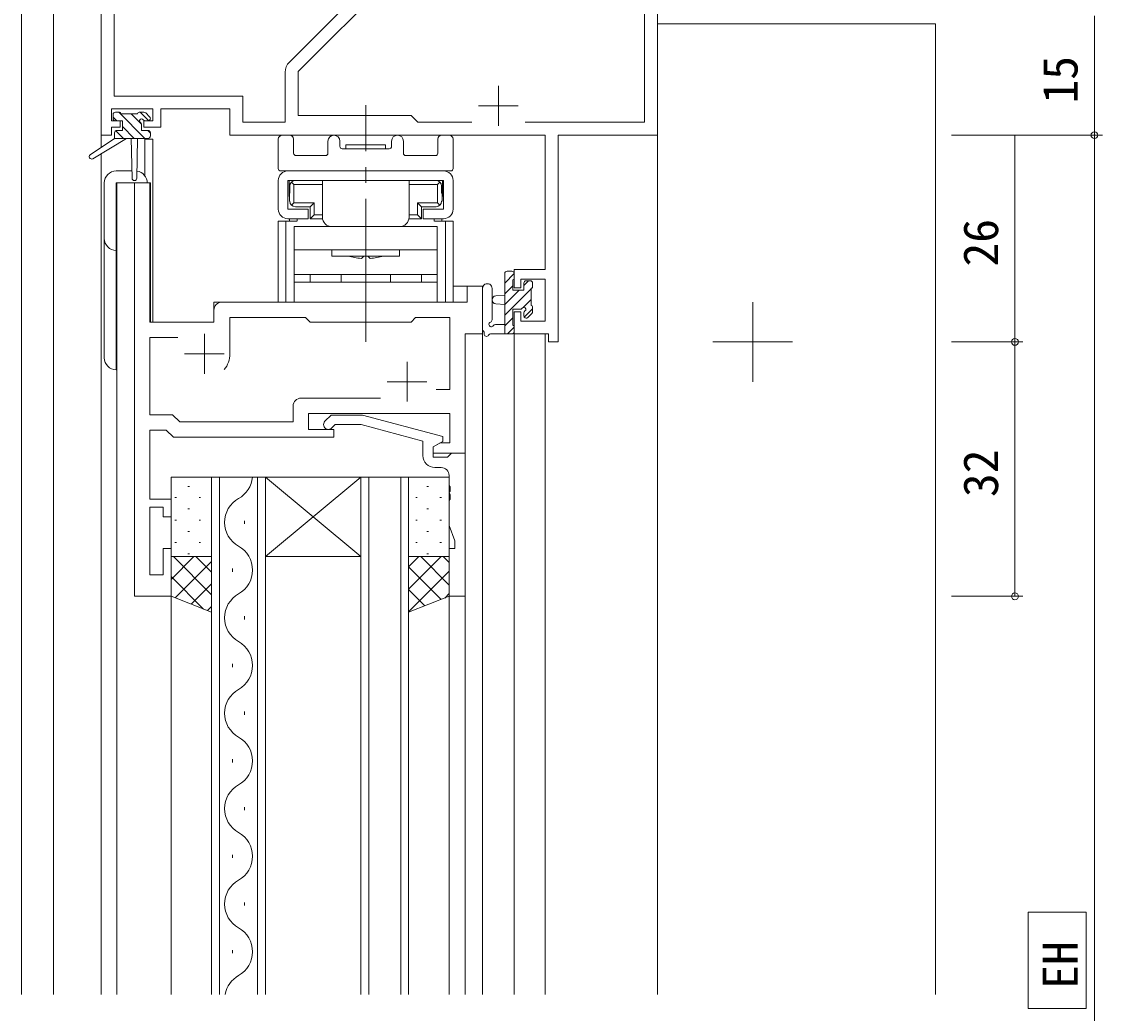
# Model space of a CAD drawing. Units: millimetres, scale not verified. Extents: x -567 to 567, y -403 to 403.
# Drawn here: x -422.7 to -286.7, y 1.7 to 126.5 of the extents above; entities that cross this region are included whole.
import ezdxf
from ezdxf.enums import TextEntityAlignment as Align

# ---------------------------------------------------------------- set-up
doc = ezdxf.new("R2010")
doc.units = ezdxf.units.MM
doc.header["$LTSCALE"] = 2
doc.linetypes.add('CHAIN2', pattern=[12, 9, -1, 1, -1])
for name, color, linetype, lineweight in [('0-1_USER1', 2, 'Continuous', 9), ('0-2_YKK_ZWAK', 4, 'Continuous', 9), ('0-4_YKK_12', 6, 'Continuous', 9), ('0-5_YKK_13', 7, 'Continuous', 9)]:
    doc.layers.add(name, color=color, linetype=linetype, lineweight=lineweight)
doc.styles.add('ＭＳ ゴシック', font='')
doc.styles.get('ＭＳ ゴシック').set_extended_font_data('MS Gothic')

msp = doc.modelspace()

# ---------------------------------------------------------------- linework, layer by layer
at = {"layer": '0-1_USER1'}
for p, q in [((-422.726, 4.131), (-422.726, 238.117)), ((-418.726, 157.001), (-418.726, 4.131)), ((-412.726, 147.201), (-412.726, 110.664)), ((-342.726, 147.201), (-342.726, 4.131)), ((-342.726, 126.201), (-307.726, 126.201)), ((-307.726, 126.201), (-307.726, 4.131)), ((-407.226, 111.701), (-407.226, 107.107)), ((-406.226, 111.701), (-407.226, 111.701)), ((-406.226, 111.701), (-406.226, 88.701)), ((-412.726, 109.873), (-412.726, 4.131)), ((-406.526, 106.201), (-410.726, 106.201)), ((-410.726, 106.201), (-410.726, 4.131)), ((-406.526, 106.201), (-406.526, 88.701)), ((-364.726, 93.201), (-368.426, 93.201)), ((-364.726, 4.131), (-364.726, 93.201)), ((-366.926, 87.201), (-364.726, 87.201)), ((-366.926, 4.131), (-366.926, 87.201)), ((-360.726, 87.201), (-356.826, 87.201)), ((-360.726, 87.201), (-360.726, 4.131)), ((-356.826, 87.201), (-356.826, 4.131)), ((-398.826, 69.2), (-392.026, 69.2)), ((-398.826, 4.131), (-398.826, 69.2)), ((-397.826, 69.2), (-397.826, 4.131)), ((-393.026, 4.131), (-393.026, 69.2)), ((-392.026, 69.2), (-380.026, 69.2)), ((-392.026, 69.2), (-380.026, 59.2)), ((-380.026, 69.2), (-392.026, 59.2)), ((-392.026, 69.2), (-392.026, 4.131)), ((-380.026, 69.2), (-374.026, 69.2)), ((-380.026, 4.131), (-380.026, 69.2)), ((-379.026, 69.2), (-379.026, 4.131)), ((-375.026, 4.131), (-375.026, 69.2)), ((-374.026, 69.2), (-374.026, 4.131)), ((-394.666, 63.3), (-394.666, 63.7)), ((-392.026, 59.2), (-380.026, 59.2)), ((-396.186, 57.3), (-396.186, 57.7)), ((-403.926, 4.131), (-403.926, 54.201)), ((-368.926, 4.131), (-368.926, 54.201)), ((-394.666, 51.3), (-394.666, 51.7)), ((-396.186, 45.3), (-396.186, 45.7)), ((-394.666, 39.3), (-394.666, 39.7)), ((-396.186, 33.3), (-396.186, 33.7)), ((-394.666, 27.3), (-394.666, 27.7)), ((-396.186, 21.3), (-396.186, 21.7)), ((-394.666, 15.3), (-394.666, 15.7)), ((-396.186, 9.3), (-396.186, 9.7))]:
    msp.add_line(p, q, dxfattribs=at)
for points in [[(-403.926, 54.201), (-408.526, 54.201), (-408.526, 106.201)], [(-406.526, 88.701), (-398.526, 88.701), (-398.526, 91.201), (-369.226, 91.201)]]:
    msp.add_lwpolyline(points, dxfattribs=at)
for centre, start, end in [((-397.103, 69.5), 299.20254, 354.99228), ((-393.749, 63.5), 119.20254, 240.79746), ((-397.103, 57.5), 299.20254, 60.79746), ((-393.749, 51.5), 119.20254, 240.79746), ((-397.103, 45.5), 299.20254, 60.79746), ((-393.749, 39.5), 119.20254, 240.79746), ((-397.103, 33.5), 299.20254, 60.79746), ((-393.749, 27.5), 119.20254, 240.79746), ((-397.103, 21.5), 299.20254, 60.79746), ((-393.749, 15.5), 119.20254, 240.79746), ((-397.103, 9.5), 299.20254, 60.79746), ((-393.749, 3.5), 119.20254, 169.41887)]:
    msp.add_arc(centre, 3.437, start, end, dxfattribs=at)
at = {"layer": '0-2_YKK_ZWAK', "linetype": 'CHAIN2'}
for p, q in [((-379.426, 86.201), (-379.426, 116.001)), ((-330.726, 81.201), (-330.726, 91.201)), ((-335.726, 86.201), (-325.726, 86.201))]:
    msp.add_line(p, q, dxfattribs=at)
at = {"layer": '0-2_YKK_ZWAK'}
for p, q in [((-411.226, 114.301), (-411.226, 114.801)), ((-410.747, 114.001), (-411.226, 114.48)), ((-410.926, 115.101), (-410.426, 115.101)), ((-407.2, 111.801), (-410.5, 115.101)), ((-410.226, 114.901), (-408.126, 114.901)), ((-407.628, 113.576), (-408.953, 114.901)), ((-407.926, 115.101), (-407.326, 115.101)), ((-406.724, 114.019), (-407.806, 115.101)), ((-407.114, 115.013), (-406.614, 114.513)), ((-408.547, 111.801), (-410.026, 113.28)), ((-407.626, 113.54), (-407.626, 112.801)), ((-406.826, 114.001), (-407.165, 114.001)), ((-411.026, 111.801), (-414.093, 109.75)), ((-409.526, 111.801), (-413.771, 109.244)), ((-411.026, 112.501), (-411.026, 111.801)), ((-406.826, 111.801), (-411.026, 111.801)), ((-409.894, 111.801), (-410.862, 112.768)), ((-410.726, 112.801), (-410.026, 112.801)), ((-408.926, 111.801), (-408.824, 106.792)), ((-408.124, 111.801), (-408.224, 106.793)), ((-407.626, 112.801), (-406.826, 112.801)), ((-406.526, 112.474), (-406.853, 112.801)), ((-406.526, 112.501), (-406.526, 112.101)), ((-390.426, 108.001), (-390.426, 111.701)), ((-389.926, 112.201), (-388.996, 112.201)), ((-388.496, 111.701), (-388.496, 109.931)), ((-370.356, 109.931), (-370.356, 111.701)), ((-369.856, 112.201), (-368.926, 112.201)), ((-368.426, 111.701), (-368.426, 108.001)), ((-384.176, 109.931), (-384.176, 111.451)), ((-382.676, 111.451), (-382.676, 110.801)), ((-382.376, 110.501), (-376.476, 110.501)), ((-381.926, 110.501), (-376.926, 110.501)), ((-376.926, 110.501), (-376.926, 111.001)), ((-376.176, 110.801), (-376.176, 111.451)), ((-374.676, 111.451), (-374.676, 109.931)), ((-388.196, 109.631), (-384.476, 109.631)), ((-374.376, 109.631), (-370.656, 109.631)), ((-408.842, 107.701), (-410.821, 107.701)), ((-368.726, 107.701), (-390.126, 107.701)), ((-389.226, 107.701), (-369.626, 107.701)), ((-412.321, 106.201), (-412.321, 84.201)), ((-410.821, 106.201), (-406.921, 106.201)), ((-410.821, 82.701), (-410.821, 106.201)), ((-390.426, 102.901), (-390.426, 106.501)), ((-389.226, 106.501), (-369.626, 106.501)), ((-389.226, 102.901), (-389.226, 106.501)), ((-389.076, 106.501), (-389.076, 104.501)), ((-389.076, 106.501), (-387.126, 106.501)), ((-388.476, 106.001), (-388.771, 106.296)), ((-384.876, 106.501), (-388.276, 106.501)), ((-387.126, 106.501), (-371.726, 106.501)), ((-384.876, 101.901), (-384.876, 106.501)), ((-373.976, 101.901), (-373.976, 106.501)), ((-370.576, 106.501), (-373.976, 106.501)), ((-371.726, 106.501), (-369.776, 106.501)), ((-370.376, 106.001), (-370.081, 106.296)), ((-369.776, 104.501), (-369.776, 106.501)), ((-369.626, 102.901), (-369.626, 106.501)), ((-368.426, 106.501), (-368.426, 102.901)), ((-388.976, 105.801), (-388.976, 104.901)), ((-388.476, 106.001), (-388.476, 103.701)), ((-388.476, 106.001), (-384.876, 106.001)), ((-373.976, 106.001), (-370.376, 106.001)), ((-370.376, 106.001), (-370.376, 103.701)), ((-369.876, 105.801), (-369.876, 104.901)), ((-369.826, 104.901), (-369.876, 104.901)), ((-369.826, 103.901), (-369.826, 104.901)), ((-389.026, 103.901), (-388.976, 103.901)), ((-388.476, 103.701), (-388.771, 103.406)), ((-388.476, 103.701), (-385.926, 103.701)), ((-386.426, 103.201), (-385.926, 103.701)), ((-385.926, 102.201), (-385.926, 103.701)), ((-372.426, 103.201), (-372.926, 103.701)), ((-372.926, 102.201), (-372.926, 103.701)), ((-370.376, 103.701), (-372.926, 103.701)), ((-370.376, 103.701), (-370.081, 103.406)), ((-369.826, 103.901), (-369.876, 103.901)), ((-386.676, 102.901), (-389.226, 102.901)), ((-386.426, 103.201), (-388.276, 103.201)), ((-386.426, 103.201), (-386.426, 101.701)), ((-386.426, 101.701), (-385.926, 102.201)), ((-385.926, 102.201), (-384.876, 102.201)), ((-373.976, 102.201), (-372.926, 102.201)), ((-372.926, 102.201), (-372.426, 101.701)), ((-370.576, 103.201), (-372.426, 103.201)), ((-372.426, 103.201), (-372.426, 101.701)), ((-372.176, 101.701), (-372.176, 102.901)), ((-369.626, 102.901), (-372.176, 102.901)), ((-388.096, 101.401), (-390.426, 101.401)), ((-390.426, 91.201), (-390.426, 101.401)), ((-389.476, 91.201), (-389.476, 101.401)), ((-388.996, 101.401), (-388.996, 101.701)), ((-388.046, 101.701), (-388.046, 101.401)), ((-386.426, 101.701), (-384.876, 101.701)), ((-375.176, 100.701), (-383.676, 100.701)), ((-373.976, 101.701), (-372.426, 101.701)), ((-372.176, 101.701), (-369.626, 101.701)), ((-370.806, 101.401), (-370.806, 101.701)), ((-370.756, 101.401), (-368.426, 101.401)), ((-369.856, 101.401), (-369.856, 101.701)), ((-369.376, 91.201), (-369.376, 101.401)), ((-368.426, 91.201), (-368.426, 101.401)), ((-388.426, 97.801), (-370.426, 97.801)), ((-379.976, 96.701), (-379.676, 97.001)), ((-379.676, 97.001), (-379.176, 97.001)), ((-378.876, 96.701), (-379.176, 97.001)), ((-388.426, 91.201), (-388.426, 95.201)), ((-370.426, 95.201), (-370.426, 91.201)), ((-382.526, 94.701), (-382.526, 93.701)), ((-376.326, 94.701), (-376.326, 93.701)), ((-372.426, 94.701), (-372.426, 93.701)), ((-360.726, 94.805), (-361.926, 93.605)), ((-361.926, 87.201), (-361.926, 94.801)), ((-361.626, 95.101), (-361.026, 95.101)), ((-360.726, 94.801), (-360.726, 94.201)), ((-358.936, 93.901), (-359.526, 93.311)), ((-359.226, 93.901), (-358.726, 93.901)), ((-388.426, 93.701), (-370.426, 93.701)), ((-364.726, 92.929), (-364.726, 87.766)), ((-363.526, 92.929), (-363.523, 88.968)), ((-360.926, 93.258), (-361.926, 92.258)), ((-358.626, 92.864), (-361.926, 89.564)), ((-360.136, 92.701), (-361.926, 90.911)), ((-358.626, 92.901), (-358.626, 90.801)), ((-358.43, 93.06), (-358.585, 92.905)), ((-358.426, 93.601), (-358.426, 93.101)), ((-368.426, 91.201), (-390.426, 91.201)), ((-361.926, 92.101), (-363.07, 91.999)), ((-358.626, 91.517), (-359.605, 90.538)), ((-361.926, 90.901), (-363.07, 91.003)), ((-359.526, 89.501), (-359.526, 89.84)), ((-358.426, 90.37), (-359.47, 89.326)), ((-358.514, 89.789), (-359.014, 89.289)), ((-358.426, 90.601), (-358.426, 90.001)), ((-363.106, 88.401), (-361.926, 88.401)), ((-360.926, 89.217), (-361.926, 88.217)), ((-361.026, 87.201), (-363.706, 87.201)), ((-360.726, 88.07), (-361.595, 87.201)), ((-360.726, 88.101), (-360.726, 87.501)), ((-401.816, 68.03), (-401.616, 68.03)), ((-371.516, 68.03), (-371.716, 68.03)), ((-403.431, 66.615), (-403.231, 66.615)), ((-400.401, 66.615), (-400.201, 66.615)), ((-372.931, 66.615), (-373.131, 66.615)), ((-369.901, 66.615), (-370.101, 66.615)), ((-401.816, 65.2), (-401.616, 65.2)), ((-371.516, 65.2), (-371.716, 65.2)), ((-403.431, 63.785), (-403.231, 63.785)), ((-400.401, 63.785), (-400.201, 63.785)), ((-372.931, 63.785), (-373.131, 63.785)), ((-369.901, 63.785), (-370.101, 63.785)), ((-401.816, 62.37), (-401.616, 62.37)), ((-371.516, 62.37), (-371.716, 62.37)), ((-403.431, 60.955), (-403.231, 60.955)), ((-400.401, 60.955), (-400.201, 60.955)), ((-372.931, 60.955), (-373.131, 60.955)), ((-369.901, 60.955), (-370.101, 60.955)), ((-403.926, 59.139), (-403.865, 59.201)), ((-403.926, 56.311), (-401.036, 59.201)), ((-398.826, 54.407), (-403.62, 59.201)), ((-403.41, 53.998), (-398.826, 58.582)), ((-401.816, 59.54), (-401.616, 59.54)), ((-398.826, 57.235), (-400.792, 59.201)), ((-369.923, 59.201), (-374.026, 55.098)), ((-372.752, 59.201), (-374.026, 57.926)), ((-372.507, 59.201), (-368.926, 55.619)), ((-371.516, 59.54), (-371.716, 59.54)), ((-369.679, 59.201), (-368.926, 58.448)), ((-374.026, 57.891), (-369.939, 53.804)), ((-368.926, 57.37), (-374.026, 52.27)), ((-399.85, 52.602), (-403.926, 56.678)), ((-401.378, 53.202), (-398.826, 55.754)), ((-374.026, 55.063), (-371.97, 53.007)), ((-368.926, 54.541), (-369.486, 53.981)), ((-399.347, 52.405), (-398.826, 52.925)), ((-374.026, 52.234), (-374.002, 52.21))]:
    msp.add_line(p, q, dxfattribs=at)
for points in [[(-410.026, 112.801), (-410.026, 114.001), (-410.926, 114.001)], [(-381.926, 110.501), (-381.926, 111.001), (-376.926, 111.001)], [(-389.026, 103.901), (-389.026, 104.901), (-388.976, 104.901)], [(-389.226, 101.701), (-386.676, 101.701), (-386.676, 102.901)], [(-383.676, 97.801), (-383.676, 97.001), (-375.176, 97.001), (-375.176, 97.801)], [(-372.426, 93.701), (-386.426, 93.701), (-386.426, 94.701)], [(-360.926, 94.001), (-360.926, 92.701), (-359.526, 92.701), (-359.526, 93.601)], [(-359.987, 90.301), (-360.926, 90.301), (-360.926, 88.301)]]:
    msp.add_lwpolyline(points, dxfattribs=at)
for points in [[(-388.426, 94.701), (-370.426, 94.701), (-370.426, 100.701), (-388.426, 100.701)], [(-403.926, 59.201), (-398.826, 59.201), (-398.826, 69.201), (-403.926, 69.201)], [(-368.926, 59.201), (-374.026, 59.201), (-374.026, 69.201), (-368.926, 69.201)], [(-398.826, 59.201), (-403.926, 59.201), (-403.926, 54.201), (-398.826, 52.201)], [(-374.026, 59.201), (-368.926, 59.201), (-368.926, 54.201), (-374.026, 52.201)]]:
    msp.add_lwpolyline(points, close=True, dxfattribs=at)
for centre, radius, start, end in [((-410.926, 114.801), 0.3, 90, 180), ((-410.926, 114.301), 0.3, 180, 270), ((-410.426, 114.901), 0.2, 0, 90), ((-407.926, 114.901), 0.2, 90, 180), ((-407.626, 114.001), 0.25, 33.05573, 236.94427), ((-407.326, 114.801), 0.3, 45, 90), ((-406.826, 114.301), 0.3, 270, 45), ((-407.926, 113.54), 0.3, 0, 56.94427), ((-407.165, 114.301), 0.3, 213.05573, 270), ((-410.726, 112.501), 0.3, 90, 180), ((-406.826, 112.501), 0.3, 0, 90), ((-406.826, 112.101), 0.3, 270, 0), ((-389.926, 111.701), 0.5, 90, 180), ((-388.996, 111.701), 0.5, 0, 90), ((-383.426, 111.451), 0.75, 0, 180), ((-375.426, 111.451), 0.75, 0, 180), ((-369.856, 111.701), 0.5, 90, 180), ((-368.926, 111.701), 0.5, 0, 90), ((-382.376, 110.801), 0.3, 180, 270), ((-376.476, 110.801), 0.3, 270, 0), ((-413.926, 109.501), 0.3, 123.76905, 301.06147), ((-388.196, 109.931), 0.3, 180, 270), ((-384.476, 109.931), 0.3, 270, 0), ((-374.376, 109.931), 0.3, 180, 270), ((-370.656, 109.931), 0.3, 270, 0), ((-410.821, 106.201), 1.5, 90, 180), ((-408.421, 106.201), 1.5, 0, 81.75617), ((-390.126, 108.001), 0.3, 180, 270), ((-389.226, 106.501), 1.2, 90, 180), ((-369.626, 106.501), 1.2, 0, 90), ((-368.726, 108.001), 0.3, 270, 0), ((-408.524, 106.799), 0.3, 181.16963, 358.85539), ((-388.276, 105.801), 0.7, 90, 180), ((-370.576, 105.801), 0.7, 0, 90), ((-388.276, 103.901), 0.7, 180, 270), ((-370.576, 103.901), 0.7, 270, 0), ((-389.226, 102.901), 1.2, 180, 270), ((-369.626, 102.901), 1.2, 270, 0), ((-383.676, 101.901), 1.2, 180, 270), ((-375.176, 101.901), 1.2, 270, 0), ((-410.821, 99.201), 1.5, 180, 270), ((-379.426, 104.503), 7.823, 253.55533, 265.96393), ((-379.426, 104.503), 7.823, 274.03607, 286.44467), ((-361.626, 94.801), 0.3, 90, 180), ((-361.026, 94.801), 0.3, 0, 90), ((-360.926, 94.201), 0.2, 270, 0), ((-359.226, 93.601), 0.3, 90, 180), ((-358.726, 93.601), 0.3, 0, 90), ((-364.126, 92.928), 0.6, 0.04023, 180.04023), ((-358.626, 93.101), 0.2, 270, 0), ((-363.026, 91.501), 0.5, 95.09207, 264.90793), ((-359.987, 90.601), 0.3, 270, 326.94427), ((-359.526, 90.301), 0.25, 303.05573, 146.94427), ((-359.226, 89.84), 0.3, 123.05573, 180), ((-358.626, 90.601), 0.2, 0, 90), ((-358.726, 90.001), 0.3, 315, 0), ((-363.626, 88.401), 0.3, 109.18976, 330), ((-363.823, 88.967), 0.3, 289.18976, 0.04023), ((-363.106, 88.101), 0.3, 90, 150), ((-359.226, 89.501), 0.3, 180, 315), ((-364.426, 87.766), 0.3, 180, 229.47122), ((-364.816, 87.31), 0.3, 349.47122, 49.47122), ((-364.226, 87.201), 0.3, 169.47122, 330), ((-363.706, 86.901), 0.3, 90, 150), ((-361.026, 87.501), 0.3, 270, 0), ((-360.926, 88.101), 0.2, 0, 90), ((-410.821, 84.201), 1.5, 180, 270)]:
    msp.add_arc(centre, radius, start, end, dxfattribs=at)
at = {"layer": '0-4_YKK_12'}
for p, q in [((-287.726, 127.201), (-287.726, 112.201)), ((-305.726, 112.201), (-286.726, 112.201)), ((-305.726, 112.201), (-286.726, 112.201)), ((-297.726, 112.201), (-297.726, 86.201)), ((-287.726, 112.201), (-287.726, -91.5)), ((-305.726, 86.201), (-296.726, 86.201)), ((-305.726, 86.201), (-296.726, 86.201)), ((-297.726, 86.201), (-297.726, 54.201)), ((-305.726, 54.201), (-296.726, 54.201))]:
    msp.add_line(p, q, dxfattribs=at)
msp.add_lwpolyline([(-288.768, 2.355), (-296.065, 2.355), (-296.065, 14.489), (-288.768, 14.489)], close=True, dxfattribs=at)
for centre in [(-287.726, 112.201), (-287.726, 112.201), (-297.726, 86.201), (-297.726, 86.201), (-297.726, 54.201)]:
    msp.add_circle(centre, 0.425, dxfattribs=at)
at = {"layer": '0-5_YKK_13'}
for p, q in [((-362.726, 118.401), (-362.726, 113.401)), ((-365.226, 115.901), (-360.226, 115.901)), ((-399.726, 87.201), (-399.726, 82.201)), ((-402.226, 84.701), (-397.226, 84.701)), ((-374.226, 83.701), (-374.226, 78.701)), ((-376.726, 81.201), (-371.726, 81.201)), ((-377.576, 79.131), (-387.556, 79.131)), ((-377.576, 79.131), (-387.556, 79.131)), ((-369.926, 70.401), (-370.726, 70.401))]:
    msp.add_line(p, q, dxfattribs=at)
for points in [[(-406.226, 115.501), (-411.426, 115.501), (-411.426, 114.001), (-410.326, 114.001), (-410.326, 113.201), (-411.426, 113.201), (-411.426, 112.201), (-412.726, 112.201), (-412.726, 147.201), (-377.726, 147.201), (-377.726, 156.451)], [(-342.726, 147.201), (-342.726, 112.201), (-355.226, 112.201), (-355.226, 86.201), (-356.426, 86.201), (-356.426, 87.201), (-360.726, 87.201), (-360.726, 90.001), (-359.926, 90.001), (-359.926, 88.831), (-356.856, 88.831), (-356.856, 94.101), (-359.926, 94.101), (-359.926, 93.001), (-360.726, 93.001), (-360.726, 95.301), (-356.856, 95.301), (-356.856, 112.201), (-396.526, 112.201), (-396.526, 115.501), (-405.226, 115.501), (-405.226, 113.201), (-407.326, 113.201), (-407.326, 114.001), (-406.226, 114.001), (-406.226, 115.501)], [(-389.556, 120.13), (-389.556, 113.831), (-394.896, 113.831), (-394.896, 117.131), (-411.096, 117.131), (-411.096, 145.571), (-393.376, 145.571), (-393.376, 140.901)], [(-392.076, 140.901), (-392.076, 145.571), (-377.726, 145.571), (-377.726, 132.706), (-389.029, 121.403)], [(-359.376, 113.831), (-344.356, 113.831), (-344.356, 145.571)], [(-376.623, 131.503), (-387.926, 120.201), (-387.926, 114.701), (-373.726, 114.701), (-372.856, 113.831), (-366.076, 113.831)], [(-408.526, 106.201), (-408.526, 54.201), (-403.926, 54.201), (-403.926, 60.201), (-404.926, 60.201), (-404.926, 56.901), (-406.596, 56.901), (-406.596, 65.401), (-404.926, 65.401), (-404.926, 64.201), (-403.926, 64.201), (-403.926, 66.401), (-406.596, 66.401), (-406.596, 75.101), (-404.526, 75.101), (-403.626, 74.201), (-383.426, 74.201), (-383.426, 75.201), (-386.626, 75.201), (-386.626, 77.201), (-368.856, 77.201), (-368.856, 73.501), (-370.06, 73.501), (-370.926, 73.001), (-370.926, 72.201), (-366.926, 72.201), (-366.926, 87.201), (-364.726, 87.201), (-364.726, 93.201), (-366.656, 93.201), (-366.656, 91.201), (-397.526, 91.201)], [(-398.526, 90.201), (-398.526, 88.701), (-406.596, 88.701), (-406.596, 106.201), (-408.526, 106.201)], [(-396.526, 84.701), (-396.526, 89.271), (-386.996, 89.271), (-386.426, 88.701), (-373.726, 88.701), (-373.156, 89.271), (-368.856, 89.271), (-368.856, 80.201), (-370.56, 80.201)], [(-388.556, 78.131), (-388.556, 76.131), (-402.826, 76.131), (-403.726, 77.031), (-406.596, 77.031), (-406.596, 86.771), (-403.076, 86.771)], [(-384.55, 76.225), (-383.775, 77.001), (-379.829, 77.001), (-369.726, 74.293), (-369.726, 73.693), (-370.926, 73.001), (-370.926, 71.701), (-369.126, 71.701), (-368.926, 71.901), (-368.626, 72.201), (-366.926, 72.201)], [(-372.226, 71.901), (-372.226, 73.721), (-379.987, 75.801), (-383.277, 75.801), (-383.702, 75.376)], [(-366.926, 72.201), (-366.926, 54.201), (-368.926, 54.201), (-368.926, 60.201), (-368.226, 60.201), (-368.226, 61.201), (-368.926, 63.124), (-368.926, 66.242), (-368.806, 66.426), (-368.806, 66.976), (-368.926, 67.159), (-368.926, 67.242), (-368.806, 67.426), (-368.806, 67.976), (-368.926, 68.159), (-368.926, 69.401)]]:
    msp.add_lwpolyline(points, dxfattribs=at)
for centre, radius, start, end in [((-387.756, 120.13), 1.8, 134.99999, 179.99998), ((-397.526, 90.201), 1, 90.00001, 179.99999), ((-399.726, 84.701), 3.2, 321.63348, 359.99999), ((-387.556, 78.131), 1, 90.00001, 179.99999), ((-384.126, 75.801), 0.6, 134.99999, 315.00001), ((-370.726, 71.901), 1.5, 180.00001, 269.99999), ((-369.926, 69.401), 1, 0.00001, 89.99999)]:
    msp.add_arc(centre, radius, start, end, dxfattribs=at)

# ---------------------------------------------------------------- texts
at = {"layer": '0-4_YKK_12', "style": 'ＭＳ ゴシック'}
for s, p in [('15', (-288.526, 116.181)), ('26', (-298.526, 95.681)), ('32', (-298.526, 66.681)), ('EH', (-288.526, 4.831))]:
    msp.add_text(s, height=4.399, rotation=90, dxfattribs=at).set_placement(p, align=Align.BOTTOM_LEFT)

doc.saveas('drawing.dxf')
